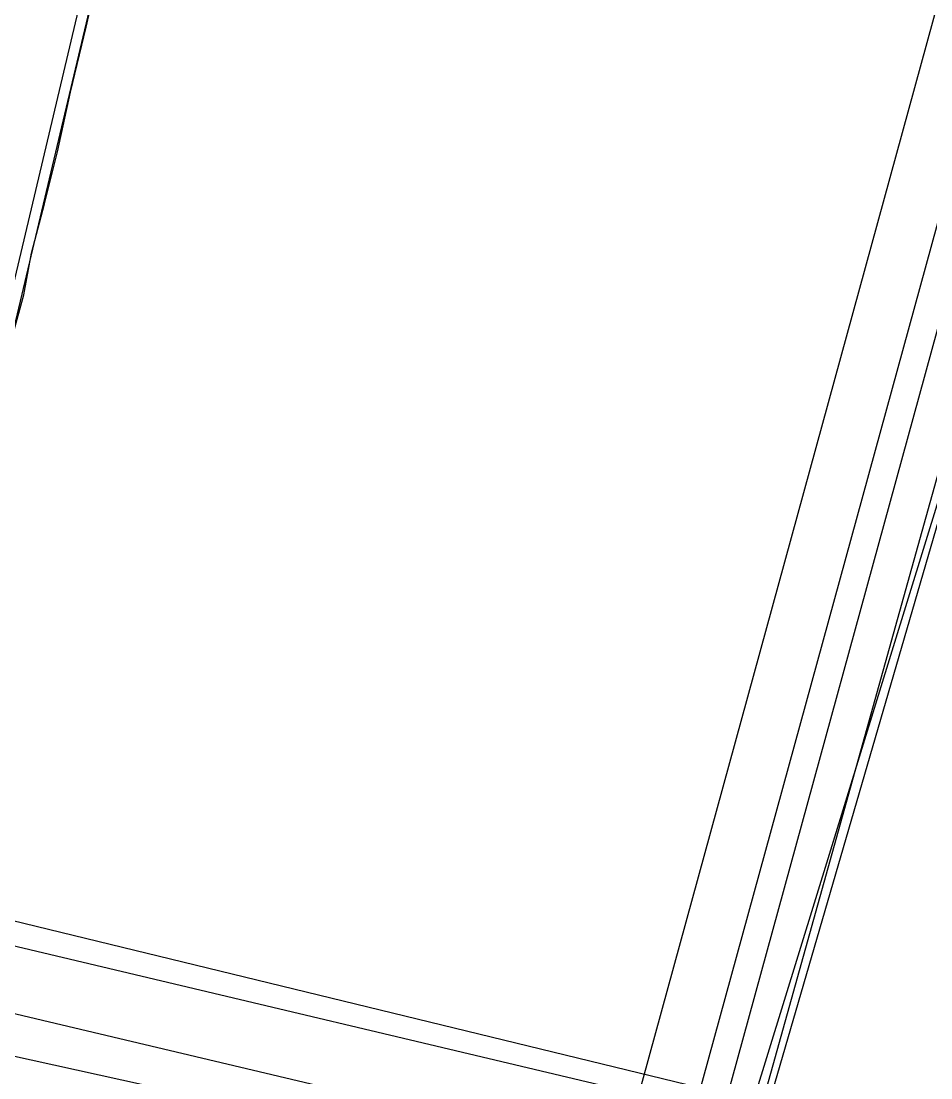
# Model space of a CAD drawing. Header units: feet. Extents: x -84 to 198, y -22 to 181.
# Drawn here: x 120.01 to 124.69, y 37.61 to 43.04 of the extents above; entities that cross this region are included whole.
import ezdxf

# ---------------------------------------------------------------- set-up
doc = ezdxf.new("R2010")
doc.units = ezdxf.units.FT
doc.layers.add('A-AREA-UNIDAD', color=30, linetype='CONTINUOUS')
doc.layers.add('A-LINEA', color=7, linetype='CONTINUOUS')

msp = doc.modelspace()

# ---------------------------------------------------------------- linework, layer by layer
at = {"layer": 'A-AREA-UNIDAD'}
for points in [[(73.792, 68.16), (85.6, 65.3689), (85.6, 64.32), (84.608, 60.16), (88.448, 59.2889), (88.48, 59.04), (98.72, 56.64), (98.752, 55.36), (96.16, 44.1956), (102.08, 42.8089), (103.008, 42.8089), (105.232, 42.2756), (105.712, 44.2844), (106, 44.32), (106.352, 45.4044), (106.32, 44.32), (118.96, 41.4044), (119.808, 41.4044), (119.84, 40.32), (119.392, 38.56), (124.512, 37.3156)], [(124.48, 36.7289), (114.32, 38.9689), (114.288, 40.5156), (114.688, 42.1156), (106.32, 44.0889), (106.352, 45.3689), (105.52, 42.0444), (104.4, 42.0089), (96.128, 43.9644), (96, 44.4444), (95.84, 43.68), (95.648, 43.52), (90.272, 44.8), (90, 45.0133), (90.16, 45.8844), (81.44, 48)]]:
    msp.add_lwpolyline(points, dxfattribs=at)
at = {"layer": 'A-LINEA'}
for p, q in [((122.5222, 33.4328), (129.9135, 60.4079)), ((122.4044, 33.5503), (129.7576, 60.369)), ((122.1555, 33.7722), (129.4328, 60.2941)), ((122.1691, 31.562), (130.0559, 59.8186)), ((121.5643, 29.6064), (130.1983, 59.2834)), ((120.7285, 27.6071), (130.3389, 58.7925)), ((119.84, 40.8844), (122.8667, 53.6444)), ((119.8667, 41.2311), (121.64, 48.7111)), ((119.8667, 41.2311), (121.64, 48.7111)), ((119.2667, 38.4578), (124.8933, 37.1244)), ((119.2, 38.1244), (124.68, 36.8311))]:
    msp.add_line(p, q, dxfattribs=at)
msp.add_lwpolyline([(119.9733, 41.4311), (120.0267, 41.6311), (120.0667, 41.8444), (120.1333, 42.0978), (120.2, 42.3644), (120.2667, 42.6711), (120.3467, 43.0044), (120.4267, 43.3511), (120.52, 43.7378), (120.6133, 44.1511), (120.72, 44.5911), (120.84, 45.0578), (120.9467, 45.5644), (121.08, 46.0844), (121.2, 46.6311), (121.3467, 47.2044), (121.48, 47.8178), (121.64, 48.4444), (121.7867, 49.1111), (121.9467, 49.7911)], dxfattribs=at)

doc.saveas('drawing.dxf')
